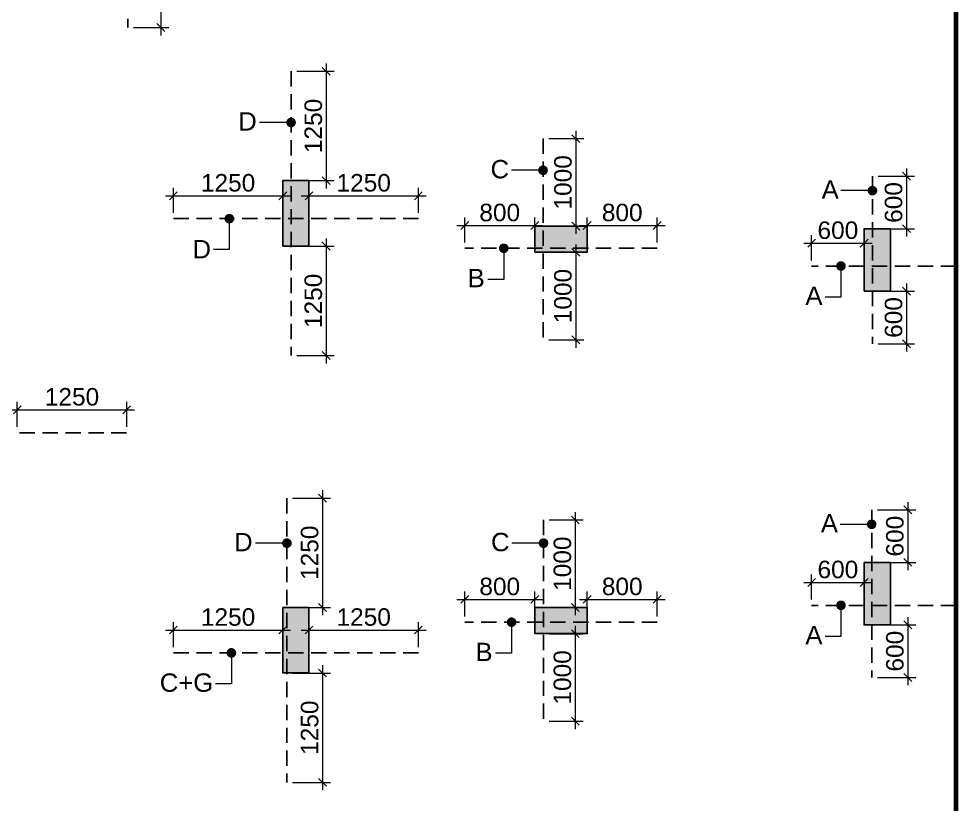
# Model space of a CAD drawing. Header units: millimetres. Extents: x 1123469 to 1752051, y -126924 to 196924.
# Drawn here: x 1529962 to 1540699, y 133489 to 142469 of the extents above; entities that cross this region are included whole.
import ezdxf

# ---------------------------------------------------------------- set-up
doc = ezdxf.new("R2010")
doc.units = ezdxf.units.MM
doc.header["$LTSCALE"] = 500
doc.header["$MEASUREMENT"] = 0
doc.header["$PDMODE"] = 34
doc.linetypes.add('CONTINOUS', pattern=[0])
doc.linetypes.add('HIDDEN', pattern=[0.375, 0.25, -0.125])
doc.layers.get('Defpoints').update_dxf_attribs({"lineweight": 0})
for name, color, linetype, lineweight in [('ARWO', 1, 'Continuous', 18), ('CUT OUT', 1, 'Continuous', 13), ('FOOTING', 1, 'Continuous', 15), ('TOWER COL HATCH', 253, 'Continuous', 20)]:
    doc.layers.add(name, color=color, linetype=linetype, lineweight=lineweight)
for name, color, linetype in [('COL. DIM', 3, 'Continuous'), ('reinf.', 4, 'Continuous'), ('TEXT 1', 1, 'Continuous'), ('TOWER AREA COLUMN.', 6, 'Continuous')]:
    doc.layers.add(name, color=color, linetype=linetype)
doc.styles.add('3mm', font='arial.ttf')
doc.dimstyles.new('PARAMVEER', dxfattribs={"dimtxt": 200, "dimasz": 100, "dimexe": 0, "dimexo": 25, "dimgap": 10, "dimtad": 1, "dimdec": 0, "dimrnd": 5, "dimzin": 0, "dimdsep": 46, "dimtxsty": '3mm', "dimblk": 'OBLIQUE', "dimcen": 0.09, "dimdle": 75, "dimclrd": 1, "dimclre": 1, "dimclrt": 3, "dimadec": 0, "dimazin": 0, "dimtfac": 1, "dimtdec": 0, "dimtmove": 1, "dimatfit": 3, "dimfxl": 100, "dimtolj": 1, "dimtzin": 0, "dimlwd": 18, "dimlwe": 5, "dimarcsym": 0})
doc.dimstyles.new('PARAMVEER BEAM', dxfattribs={"dimtxt": 200, "dimasz": 100, "dimexe": 0, "dimexo": 0, "dimgap": 10, "dimtad": 1, "dimdec": 0, "dimzin": 0, "dimdsep": 46, "dimtxsty": '3mm', "dimblk": 'ARCHTICK', "dimcen": 0.09, "dimdle": 75, "dimclrd": 1, "dimclre": 1, "dimclrt": 3, "dimadec": 0, "dimazin": 0, "dimtfac": 1, "dimtdec": 0, "dimtmove": 1, "dimatfit": 3, "dimfxl": 100, "dimtolj": 1, "dimtzin": 0, "dimlwd": 18, "dimlwe": 5, "dimarcsym": 0})

# ---------------------------------------------------------------- blocks, each defined once
blk = doc.blocks.new('3tgra')
at = {"layer": 'TOWER COL HATCH'}
h = blk.add_hatch(color=253, dxfattribs=at)
h.dxf.hatch_style = 1
h.paths.add_polyline_path([(1372586, 76847), (1372286, 76847), (1372286, 77597), (1372586, 77597)])
h = blk.add_hatch(color=253, dxfattribs=at)
h.dxf.hatch_style = 1
h.paths.add_polyline_path([(1365941, 76332), (1365641, 76332), (1365641, 77047), (1365941, 77047)])
h = blk.add_hatch(color=253, dxfattribs=at)
h.dxf.hatch_style = 1
h.paths.add_polyline_path([(1369706, 76777), (1369706, 77077), (1369106, 77077), (1369106, 76777)])
h = blk.add_hatch(color=253, dxfattribs=at)
h.dxf.hatch_style = 1
h.paths.add_polyline_path([(1365941, 73232), (1365641, 73232), (1365641, 72517), (1365941, 72517)])
h = blk.add_hatch(color=253, dxfattribs=at)
h.dxf.hatch_style = 1
h.paths.add_polyline_path([(1369706, 72417), (1369706, 72717), (1369106, 72717), (1369106, 72417)])
h = blk.add_hatch(color=253, dxfattribs=at)
h.dxf.hatch_style = 1
h.paths.add_polyline_path([(1372586, 72717), (1372286, 72717), (1372286, 71967), (1372586, 71967)])
at = {"layer": 'TOWER AREA COLUMN.', "color": 4}
for points in [[(1372586, 76847), (1372286, 76847), (1372286, 77597), (1372586, 77597)], [(1365941, 76332), (1365641, 76332), (1365641, 77047), (1365941, 77047)], [(1369706, 76777), (1369706, 77077), (1369106, 77077), (1369106, 76777)], [(1365941, 73232), (1365641, 73232), (1365641, 72517), (1365941, 72517)], [(1369706, 72417), (1369706, 72717), (1369106, 72717), (1369106, 72417)], [(1372586, 72717), (1372286, 72717), (1372286, 71967), (1372586, 71967)]]:
    blk.add_lwpolyline(points, close=True, dxfattribs=at)
blk = doc.blocks.new('_Oblique')
at = {"color": 0, "linetype": 'ByBlock', "lineweight": -2}
blk.add_line((-0.5, -0.5), (0.5, 0.5), dxfattribs=at)
blk = doc.blocks.new('*D1007')
at = {"layer": 'COL. DIM', "color": 1, "lineweight": 18, "ltscale": 10, "transparency": 16777216}
blk.add_line((1531585, 143709), (1531585, 142279), dxfattribs=at)
at = {"layer": 'COL. DIM', "color": 1, "linetype": 'CONTINOUS', "lineweight": 5, "ltscale": 10, "transparency": 16777216}
for p, q in [((1531274, 143619), (1531675, 143619)), ((1531274, 142369), (1531675, 142369))]:
    blk.add_line(p, q, dxfattribs=at)
at = {"layer": 'Defpoints', "color": 0, "ltscale": 10, "transparency": 16777216}
for p in [(1531209, 143619), (1531209, 142369), (1531585, 142369)]:
    blk.add_point(p, dxfattribs=at)
at = {"layer": 'COL. DIM', "color": 1, "lineweight": 18, "ltscale": 10, "transparency": 16777216, "xscale": 90, "yscale": 90, "zscale": 90}
for p, rotation in [((1531585, 143619), 90), ((1531585, 142369), 270)]:
    blk.add_blockref('_Oblique', p, dxfattribs=dict(at, rotation=rotation))
at = {"layer": 'COL. DIM', "color": 3, "ltscale": 10, "transparency": 16777216, "insert": (1531438, 142994), "char_height": 200, "attachment_point": 5, "rotation": 90, "style": '3mm'}
blk.add_mtext('\\A1;1250', dxfattribs=at)
blk = doc.blocks.new('*D1011')
at = {"layer": 'COL. DIM', "color": 1, "lineweight": 18, "ltscale": 10, "transparency": 16777216}
blk.add_line((1540108, 139444), (1540108, 138664), dxfattribs=at)
at = {"layer": 'COL. DIM', "color": 1, "linetype": 'CONTINOUS', "lineweight": 5, "ltscale": 10, "transparency": 16777216}
for p, q in [((1539784, 139354), (1540198, 139354)), ((1539784, 138754), (1540198, 138754))]:
    blk.add_line(p, q, dxfattribs=at)
at = {"layer": 'Defpoints', "color": 0, "ltscale": 10, "transparency": 16777216}
for p in [(1539719, 139354), (1539719, 138754), (1540108, 138754)]:
    blk.add_point(p, dxfattribs=at)
at = {"layer": 'COL. DIM', "color": 1, "lineweight": 18, "ltscale": 10, "transparency": 16777216, "xscale": 90, "yscale": 90, "zscale": 90}
for p, rotation in [((1540108, 139354), 90), ((1540108, 138754), 270)]:
    blk.add_blockref('_Oblique', p, dxfattribs=dict(at, rotation=rotation))
at = {"layer": 'COL. DIM', "color": 3, "ltscale": 10, "transparency": 16777216, "insert": (1539961, 139054), "char_height": 200, "attachment_point": 5, "rotation": 90, "style": '3mm'}
blk.add_mtext('\\A1;600', dxfattribs=at)
blk = doc.blocks.new('_ArchTick')
at = {"color": 0, "linetype": 'ByBlock', "const_width": 0.15}
blk.add_lwpolyline([(-0.5, -0.5), (0.5, 0.5)], dxfattribs=at)
blk = doc.blocks.new('*D1012')
at = {"layer": 'COL. DIM', "color": 1, "linetype": 'CONTINOUS', "lineweight": 5, "ltscale": 10, "transparency": 16777216}
for p, q in [((1539024, 139707), (1539024, 139994)), ((1539624, 139707), (1539624, 139994))]:
    blk.add_line(p, q, dxfattribs=at)
at = {"layer": 'COL. DIM', "color": 1, "lineweight": 18, "ltscale": 10, "transparency": 16777216}
blk.add_line((1538934, 139904), (1539714, 139904), dxfattribs=at)
at = {"layer": 'Defpoints', "color": 0, "ltscale": 10, "transparency": 16777216}
for p in [(1539624, 139904), (1539024, 139642), (1539624, 139642)]:
    blk.add_point(p, dxfattribs=at)
at = {"layer": 'COL. DIM', "color": 1, "lineweight": 18, "ltscale": 10, "transparency": 16777216, "xscale": 90, "yscale": 90, "zscale": 90, "rotation": 180}
blk.add_blockref('_Oblique', (1539024, 139904), dxfattribs=at)
at = {"layer": 'COL. DIM', "color": 1, "lineweight": 18, "ltscale": 10, "transparency": 16777216, "xscale": 90, "yscale": 90, "zscale": 90}
blk.add_blockref('_Oblique', (1539624, 139904), dxfattribs=at)
at = {"layer": 'COL. DIM', "color": 3, "ltscale": 10, "transparency": 16777216, "insert": (1539324, 140051), "char_height": 200, "attachment_point": 5, "style": '3mm'}
blk.add_mtext('\\A1;600', dxfattribs=at)
blk = doc.blocks.new('*D1013')
at = {"layer": 'COL. DIM', "color": 1, "linetype": 'CONTINOUS', "lineweight": 5, "ltscale": 10, "transparency": 16777216}
for p, q in [((1539784, 140669), (1540198, 140669)), ((1539784, 140069), (1540198, 140069))]:
    blk.add_line(p, q, dxfattribs=at)
at = {"layer": 'COL. DIM', "color": 1, "lineweight": 18, "ltscale": 10, "transparency": 16777216}
blk.add_line((1540108, 140759), (1540108, 139979), dxfattribs=at)
at = {"layer": 'Defpoints', "color": 0, "ltscale": 10, "transparency": 16777216}
for p in [(1539719, 140669), (1539719, 140069), (1540108, 140069)]:
    blk.add_point(p, dxfattribs=at)
at = {"layer": 'COL. DIM', "color": 1, "lineweight": 18, "ltscale": 10, "transparency": 16777216, "xscale": 90, "yscale": 90, "zscale": 90}
for p, rotation in [((1540108, 140669), 90), ((1540108, 140069), 270)]:
    blk.add_blockref('_Oblique', p, dxfattribs=dict(at, rotation=rotation))
at = {"layer": 'COL. DIM', "color": 3, "ltscale": 10, "transparency": 16777216, "insert": (1539961, 140369), "char_height": 200, "attachment_point": 5, "rotation": 90, "style": '3mm'}
blk.add_mtext('\\A1;600', dxfattribs=at)
blk = doc.blocks.new('*D1014')
at = {"layer": 'COL. DIM', "color": 1, "lineweight": 18, "ltscale": 10, "transparency": 16777216}
blk.add_line((1536329, 139889), (1536329, 138709), dxfattribs=at)
at = {"layer": 'COL. DIM', "color": 1, "linetype": 'CONTINOUS', "lineweight": 5, "ltscale": 10, "transparency": 16777216}
for p, q in [((1536019, 139799), (1536419, 139799)), ((1536019, 138799), (1536419, 138799))]:
    blk.add_line(p, q, dxfattribs=at)
at = {"layer": 'Defpoints', "color": 0, "ltscale": 10, "transparency": 16777216}
for p in [(1535954, 139799), (1535954, 138799), (1536329, 138799)]:
    blk.add_point(p, dxfattribs=at)
at = {"layer": 'COL. DIM', "color": 1, "lineweight": 18, "ltscale": 10, "transparency": 16777216, "xscale": 90, "yscale": 90, "zscale": 90}
for p, rotation in [((1536329, 139799), 90), ((1536329, 138799), 270)]:
    blk.add_blockref('_Oblique', p, dxfattribs=dict(at, rotation=rotation))
at = {"layer": 'COL. DIM', "color": 3, "ltscale": 10, "transparency": 16777216, "insert": (1536182, 139299), "char_height": 200, "attachment_point": 5, "rotation": 90, "style": '3mm'}
blk.add_mtext('\\A1;1000', dxfattribs=at)
blk = doc.blocks.new('*D1015')
at = {"layer": 'COL. DIM', "color": 1, "linetype": 'CONTINOUS', "lineweight": 5, "ltscale": 10, "transparency": 16777216}
for p, q in [((1535059, 139910), (1535059, 140196)), ((1535859, 139910), (1535859, 140196))]:
    blk.add_line(p, q, dxfattribs=at)
at = {"layer": 'COL. DIM', "color": 1, "lineweight": 18, "ltscale": 10, "transparency": 16777216}
blk.add_line((1534969, 140106), (1535949, 140106), dxfattribs=at)
at = {"layer": 'Defpoints', "color": 0, "ltscale": 10, "transparency": 16777216}
for p in [(1535859, 140106), (1535059, 139845), (1535859, 139845)]:
    blk.add_point(p, dxfattribs=at)
at = {"layer": 'COL. DIM', "color": 1, "lineweight": 18, "ltscale": 10, "transparency": 16777216, "xscale": 90, "yscale": 90, "zscale": 90, "rotation": 180}
blk.add_blockref('_Oblique', (1535059, 140106), dxfattribs=at)
at = {"layer": 'COL. DIM', "color": 1, "lineweight": 18, "ltscale": 10, "transparency": 16777216, "xscale": 90, "yscale": 90, "zscale": 90}
blk.add_blockref('_Oblique', (1535859, 140106), dxfattribs=at)
at = {"layer": 'COL. DIM', "color": 3, "ltscale": 10, "transparency": 16777216, "insert": (1535459, 140253), "char_height": 200, "attachment_point": 5, "style": '3mm'}
blk.add_mtext('\\A1;800', dxfattribs=at)
blk = doc.blocks.new('*D1016')
at = {"layer": 'COL. DIM', "color": 1, "linetype": 'CONTINOUS', "lineweight": 5, "ltscale": 10, "transparency": 16777216}
for p, q in [((1536019, 141099), (1536419, 141099)), ((1536019, 140099), (1536419, 140099))]:
    blk.add_line(p, q, dxfattribs=at)
at = {"layer": 'COL. DIM', "color": 1, "lineweight": 18, "ltscale": 10, "transparency": 16777216}
blk.add_line((1536329, 141189), (1536329, 140009), dxfattribs=at)
at = {"layer": 'Defpoints', "color": 0, "ltscale": 10, "transparency": 16777216}
for p in [(1535954, 141099), (1535954, 140099), (1536329, 140099)]:
    blk.add_point(p, dxfattribs=at)
at = {"layer": 'COL. DIM', "color": 1, "lineweight": 18, "ltscale": 10, "transparency": 16777216, "xscale": 90, "yscale": 90, "zscale": 90}
for p, rotation in [((1536329, 141099), 90), ((1536329, 140099), 270)]:
    blk.add_blockref('_Oblique', p, dxfattribs=dict(at, rotation=rotation))
at = {"layer": 'COL. DIM', "color": 3, "ltscale": 10, "transparency": 16777216, "insert": (1536182, 140599), "char_height": 200, "attachment_point": 5, "rotation": 90, "style": '3mm'}
blk.add_mtext('\\A1;1000', dxfattribs=at)
blk = doc.blocks.new('*D1017')
at = {"layer": 'COL. DIM', "color": 1, "lineweight": 18, "ltscale": 10, "transparency": 16777216}
blk.add_line((1533476, 139959), (1533476, 138529), dxfattribs=at)
at = {"layer": 'COL. DIM', "color": 1, "linetype": 'CONTINOUS', "lineweight": 5, "ltscale": 10, "transparency": 16777216}
for p, q in [((1533139, 139869), (1533566, 139869)), ((1533139, 138619), (1533566, 138619))]:
    blk.add_line(p, q, dxfattribs=at)
at = {"layer": 'Defpoints', "color": 0, "ltscale": 10, "transparency": 16777216}
for p in [(1533074, 139869), (1533074, 138619), (1533476, 138619)]:
    blk.add_point(p, dxfattribs=at)
at = {"layer": 'COL. DIM', "color": 1, "lineweight": 18, "ltscale": 10, "transparency": 16777216, "xscale": 90, "yscale": 90, "zscale": 90}
for p, rotation in [((1533476, 139869), 90), ((1533476, 138619), 270)]:
    blk.add_blockref('_Oblique', p, dxfattribs=dict(at, rotation=rotation))
at = {"layer": 'COL. DIM', "color": 3, "ltscale": 10, "transparency": 16777216, "insert": (1533329, 139244), "char_height": 200, "attachment_point": 5, "rotation": 90, "style": '3mm'}
blk.add_mtext('\\A1;1250', dxfattribs=at)
blk = doc.blocks.new('*D1018')
at = {"layer": 'COL. DIM', "color": 1, "lineweight": 18, "ltscale": 10, "transparency": 16777216}
blk.add_line((1531639, 140446), (1533069, 140446), dxfattribs=at)
at = {"layer": 'COL. DIM', "color": 1, "linetype": 'CONTINOUS', "lineweight": 5, "ltscale": 10, "transparency": 16777216}
for p, q in [((1531729, 140249), (1531729, 140536)), ((1532979, 140249), (1532979, 140536))]:
    blk.add_line(p, q, dxfattribs=at)
at = {"layer": 'Defpoints', "color": 0, "ltscale": 10, "transparency": 16777216}
for p in [(1532979, 140446), (1531729, 140184), (1532979, 140184)]:
    blk.add_point(p, dxfattribs=at)
at = {"layer": 'COL. DIM', "color": 1, "lineweight": 18, "ltscale": 10, "transparency": 16777216, "xscale": 90, "yscale": 90, "zscale": 90, "rotation": 180}
blk.add_blockref('_Oblique', (1531729, 140446), dxfattribs=at)
at = {"layer": 'COL. DIM', "color": 1, "lineweight": 18, "ltscale": 10, "transparency": 16777216, "xscale": 90, "yscale": 90, "zscale": 90}
blk.add_blockref('_Oblique', (1532979, 140446), dxfattribs=at)
at = {"layer": 'COL. DIM', "color": 3, "ltscale": 10, "transparency": 16777216, "insert": (1532354, 140593), "char_height": 200, "attachment_point": 5, "style": '3mm'}
blk.add_mtext('\\A1;1250', dxfattribs=at)
blk = doc.blocks.new('*D1019')
at = {"layer": 'COL. DIM', "color": 1, "lineweight": 18, "ltscale": 10, "transparency": 16777216}
blk.add_line((1533476, 141959), (1533476, 140529), dxfattribs=at)
at = {"layer": 'COL. DIM', "color": 1, "linetype": 'CONTINOUS', "lineweight": 5, "ltscale": 10, "transparency": 16777216}
for p, q in [((1533139, 141869), (1533566, 141869)), ((1533139, 140619), (1533566, 140619))]:
    blk.add_line(p, q, dxfattribs=at)
at = {"layer": 'Defpoints', "color": 0, "ltscale": 10, "transparency": 16777216}
for p in [(1533074, 141869), (1533074, 140619), (1533476, 140619)]:
    blk.add_point(p, dxfattribs=at)
at = {"layer": 'COL. DIM', "color": 1, "lineweight": 18, "ltscale": 10, "transparency": 16777216, "xscale": 90, "yscale": 90, "zscale": 90}
for p, rotation in [((1533476, 141869), 90), ((1533476, 140619), 270)]:
    blk.add_blockref('_Oblique', p, dxfattribs=dict(at, rotation=rotation))
at = {"layer": 'COL. DIM', "color": 3, "ltscale": 10, "transparency": 16777216, "insert": (1533329, 141244), "char_height": 200, "attachment_point": 5, "rotation": 90, "style": '3mm'}
blk.add_mtext('\\A1;1250', dxfattribs=at)
blk = doc.blocks.new('*D1020')
at = {"layer": 'COL. DIM', "color": 1, "linetype": 'CONTINOUS', "lineweight": 5, "ltscale": 10, "transparency": 16777216}
for p, q in [((1536459, 139910), (1536459, 140196)), ((1537259, 139910), (1537259, 140196))]:
    blk.add_line(p, q, dxfattribs=at)
at = {"layer": 'COL. DIM', "color": 1, "lineweight": 18, "ltscale": 10, "transparency": 16777216}
blk.add_line((1536369, 140106), (1537349, 140106), dxfattribs=at)
at = {"layer": 'Defpoints', "color": 0, "ltscale": 10, "transparency": 16777216}
for p in [(1537259, 140106), (1536459, 139845), (1537259, 139845)]:
    blk.add_point(p, dxfattribs=at)
at = {"layer": 'COL. DIM', "color": 1, "lineweight": 18, "ltscale": 10, "transparency": 16777216, "xscale": 90, "yscale": 90, "zscale": 90, "rotation": 180}
blk.add_blockref('_Oblique', (1536459, 140106), dxfattribs=at)
at = {"layer": 'COL. DIM', "color": 1, "lineweight": 18, "ltscale": 10, "transparency": 16777216, "xscale": 90, "yscale": 90, "zscale": 90}
blk.add_blockref('_Oblique', (1537259, 140106), dxfattribs=at)
at = {"layer": 'COL. DIM', "color": 3, "ltscale": 10, "transparency": 16777216, "insert": (1536859, 140253), "char_height": 200, "attachment_point": 5, "style": '3mm'}
blk.add_mtext('\\A1;800', dxfattribs=at)
blk = doc.blocks.new('*D1021')
at = {"layer": 'COL. DIM', "color": 1, "lineweight": 18, "ltscale": 10, "transparency": 16777216}
blk.add_line((1533189, 140446), (1534619, 140446), dxfattribs=at)
at = {"layer": 'COL. DIM', "color": 1, "linetype": 'CONTINOUS', "lineweight": 5, "ltscale": 10, "transparency": 16777216}
for p, q in [((1533279, 140249), (1533279, 140536)), ((1534529, 140249), (1534529, 140536))]:
    blk.add_line(p, q, dxfattribs=at)
at = {"layer": 'Defpoints', "color": 0, "ltscale": 10, "transparency": 16777216}
for p in [(1534529, 140446), (1533279, 140184), (1534529, 140184)]:
    blk.add_point(p, dxfattribs=at)
at = {"layer": 'COL. DIM', "color": 1, "lineweight": 18, "ltscale": 10, "transparency": 16777216, "xscale": 90, "yscale": 90, "zscale": 90, "rotation": 180}
blk.add_blockref('_Oblique', (1533279, 140446), dxfattribs=at)
at = {"layer": 'COL. DIM', "color": 1, "lineweight": 18, "ltscale": 10, "transparency": 16777216, "xscale": 90, "yscale": 90, "zscale": 90}
blk.add_blockref('_Oblique', (1534529, 140446), dxfattribs=at)
at = {"layer": 'COL. DIM', "color": 3, "ltscale": 10, "transparency": 16777216, "insert": (1533904, 140593), "char_height": 200, "attachment_point": 5, "style": '3mm'}
blk.add_mtext('\\A1;1250', dxfattribs=at)
blk = doc.blocks.new('*D1028')
at = {"layer": 'COL. DIM', "color": 1, "linetype": 'CONTINOUS', "lineweight": 5, "ltscale": 10, "transparency": 16777216}
for p, q in [((1529945, 137802), (1529945, 138089)), ((1531195, 137802), (1531195, 138089))]:
    blk.add_line(p, q, dxfattribs=at)
at = {"layer": 'COL. DIM', "color": 1, "lineweight": 18, "ltscale": 10, "transparency": 16777216}
blk.add_line((1529855, 137999), (1531285, 137999), dxfattribs=at)
at = {"layer": 'Defpoints', "color": 0, "ltscale": 10, "transparency": 16777216}
for p in [(1531195, 137999), (1529945, 137737), (1531195, 137737)]:
    blk.add_point(p, dxfattribs=at)
at = {"layer": 'COL. DIM', "color": 1, "lineweight": 18, "ltscale": 10, "transparency": 16777216, "xscale": 90, "yscale": 90, "zscale": 90, "rotation": 180}
blk.add_blockref('_Oblique', (1529945, 137999), dxfattribs=at)
at = {"layer": 'COL. DIM', "color": 1, "lineweight": 18, "ltscale": 10, "transparency": 16777216, "xscale": 90, "yscale": 90, "zscale": 90}
blk.add_blockref('_Oblique', (1531195, 137999), dxfattribs=at)
at = {"layer": 'COL. DIM', "color": 3, "ltscale": 10, "transparency": 16777216, "insert": (1530570, 138146), "char_height": 200, "attachment_point": 5, "style": '3mm'}
blk.add_mtext('\\A1;1250', dxfattribs=at)
blk = doc.blocks.new('*D1029')
at = {"layer": 'COL. DIM', "color": 1, "lineweight": 18, "ltscale": 10, "transparency": 16777216}
blk.add_line((1540123, 135629), (1540123, 134849), dxfattribs=at)
at = {"layer": 'COL. DIM', "color": 1, "linetype": 'CONTINOUS', "lineweight": 5, "ltscale": 10, "transparency": 16777216}
for p, q in [((1539775, 135539), (1540213, 135539)), ((1539775, 134939), (1540213, 134939))]:
    blk.add_line(p, q, dxfattribs=at)
at = {"layer": 'Defpoints', "color": 0, "ltscale": 10, "transparency": 16777216}
for p in [(1539710, 135539), (1539710, 134939), (1540123, 134939)]:
    blk.add_point(p, dxfattribs=at)
at = {"layer": 'COL. DIM', "color": 1, "lineweight": 18, "ltscale": 10, "transparency": 16777216, "xscale": 90, "yscale": 90, "zscale": 90}
for p, rotation in [((1540123, 135539), 90), ((1540123, 134939), 270)]:
    blk.add_blockref('_Oblique', p, dxfattribs=dict(at, rotation=rotation))
at = {"layer": 'COL. DIM', "color": 3, "ltscale": 10, "transparency": 16777216, "insert": (1539976, 135239), "char_height": 200, "attachment_point": 5, "rotation": 90, "style": '3mm'}
blk.add_mtext('\\A1;600', dxfattribs=at)
blk = doc.blocks.new('*D1030')
at = {"layer": 'COL. DIM', "color": 1, "linetype": 'CONTINOUS', "lineweight": 5, "ltscale": 10, "transparency": 16777216}
for p, q in [((1539024, 135828), (1539024, 136115)), ((1539624, 135828), (1539624, 136115))]:
    blk.add_line(p, q, dxfattribs=at)
at = {"layer": 'COL. DIM', "color": 1, "lineweight": 18, "ltscale": 10, "transparency": 16777216}
blk.add_line((1538934, 136025), (1539714, 136025), dxfattribs=at)
at = {"layer": 'Defpoints', "color": 0, "ltscale": 10, "transparency": 16777216}
for p in [(1539624, 136025), (1539024, 135763), (1539624, 135763)]:
    blk.add_point(p, dxfattribs=at)
at = {"layer": 'COL. DIM', "color": 1, "lineweight": 18, "ltscale": 10, "transparency": 16777216, "xscale": 90, "yscale": 90, "zscale": 90, "rotation": 180}
blk.add_blockref('_Oblique', (1539024, 136025), dxfattribs=at)
at = {"layer": 'COL. DIM', "color": 1, "lineweight": 18, "ltscale": 10, "transparency": 16777216, "xscale": 90, "yscale": 90, "zscale": 90}
blk.add_blockref('_Oblique', (1539624, 136025), dxfattribs=at)
at = {"layer": 'COL. DIM', "color": 3, "ltscale": 10, "transparency": 16777216, "insert": (1539324, 136172), "char_height": 200, "attachment_point": 5, "style": '3mm'}
blk.add_mtext('\\A1;600', dxfattribs=at)
blk = doc.blocks.new('*D1031')
at = {"layer": 'COL. DIM', "color": 1, "lineweight": 18, "ltscale": 10, "transparency": 16777216}
blk.add_line((1540123, 136944), (1540123, 136164), dxfattribs=at)
at = {"layer": 'COL. DIM', "color": 1, "linetype": 'CONTINOUS', "lineweight": 5, "ltscale": 10, "transparency": 16777216}
for p, q in [((1539775, 136854), (1540213, 136854)), ((1539775, 136254), (1540213, 136254))]:
    blk.add_line(p, q, dxfattribs=at)
at = {"layer": 'Defpoints', "color": 0, "ltscale": 10, "transparency": 16777216}
for p in [(1539710, 136854), (1539710, 136254), (1540123, 136254)]:
    blk.add_point(p, dxfattribs=at)
at = {"layer": 'COL. DIM', "color": 1, "lineweight": 18, "ltscale": 10, "transparency": 16777216, "xscale": 90, "yscale": 90, "zscale": 90}
for p, rotation in [((1540123, 136854), 90), ((1540123, 136254), 270)]:
    blk.add_blockref('_Oblique', p, dxfattribs=dict(at, rotation=rotation))
at = {"layer": 'COL. DIM', "color": 3, "ltscale": 10, "transparency": 16777216, "insert": (1539976, 136554), "char_height": 200, "attachment_point": 5, "rotation": 90, "style": '3mm'}
blk.add_mtext('\\A1;600', dxfattribs=at)
blk = doc.blocks.new('*D1032')
at = {"layer": 'COL. DIM', "color": 1, "lineweight": 18, "ltscale": 10, "transparency": 16777216}
blk.add_line((1536323, 135529), (1536323, 134349), dxfattribs=at)
at = {"layer": 'COL. DIM', "color": 1, "linetype": 'CONTINOUS', "lineweight": 5, "ltscale": 10, "transparency": 16777216}
for p, q in [((1536024, 135439), (1536413, 135439)), ((1536024, 134439), (1536413, 134439))]:
    blk.add_line(p, q, dxfattribs=at)
at = {"layer": 'Defpoints', "color": 0, "ltscale": 10, "transparency": 16777216}
for p in [(1535959, 135439), (1535959, 134439), (1536323, 134439)]:
    blk.add_point(p, dxfattribs=at)
at = {"layer": 'COL. DIM', "color": 1, "lineweight": 18, "ltscale": 10, "transparency": 16777216, "xscale": 90, "yscale": 90, "zscale": 90}
for p, rotation in [((1536323, 135439), 90), ((1536323, 134439), 270)]:
    blk.add_blockref('_Oblique', p, dxfattribs=dict(at, rotation=rotation))
at = {"layer": 'COL. DIM', "color": 3, "ltscale": 10, "transparency": 16777216, "insert": (1536176, 134939), "char_height": 200, "attachment_point": 5, "rotation": 90, "style": '3mm'}
blk.add_mtext('\\A1;1000', dxfattribs=at)
blk = doc.blocks.new('*D1033')
at = {"layer": 'COL. DIM', "color": 1, "lineweight": 18, "ltscale": 10, "transparency": 16777216}
blk.add_line((1534969, 135831), (1535949, 135831), dxfattribs=at)
at = {"layer": 'COL. DIM', "color": 1, "linetype": 'CONTINOUS', "lineweight": 5, "ltscale": 10, "transparency": 16777216}
for p, q in [((1535059, 135635), (1535059, 135921)), ((1535859, 135635), (1535859, 135921))]:
    blk.add_line(p, q, dxfattribs=at)
at = {"layer": 'Defpoints', "color": 0, "ltscale": 10, "transparency": 16777216}
for p in [(1535859, 135831), (1535059, 135570), (1535859, 135570)]:
    blk.add_point(p, dxfattribs=at)
at = {"layer": 'COL. DIM', "color": 1, "lineweight": 18, "ltscale": 10, "transparency": 16777216, "xscale": 90, "yscale": 90, "zscale": 90, "rotation": 180}
blk.add_blockref('_Oblique', (1535059, 135831), dxfattribs=at)
at = {"layer": 'COL. DIM', "color": 1, "lineweight": 18, "ltscale": 10, "transparency": 16777216, "xscale": 90, "yscale": 90, "zscale": 90}
blk.add_blockref('_Oblique', (1535859, 135831), dxfattribs=at)
at = {"layer": 'COL. DIM', "color": 3, "ltscale": 10, "transparency": 16777216, "insert": (1535459, 135978), "char_height": 200, "attachment_point": 5, "style": '3mm'}
blk.add_mtext('\\A1;800', dxfattribs=at)
blk = doc.blocks.new('*D1034')
at = {"layer": 'COL. DIM', "color": 1, "lineweight": 18, "ltscale": 10, "transparency": 16777216}
blk.add_line((1536323, 136829), (1536323, 135649), dxfattribs=at)
at = {"layer": 'COL. DIM', "color": 1, "linetype": 'CONTINOUS', "lineweight": 5, "ltscale": 10, "transparency": 16777216}
for p, q in [((1536024, 136739), (1536413, 136739)), ((1536024, 135739), (1536413, 135739))]:
    blk.add_line(p, q, dxfattribs=at)
at = {"layer": 'Defpoints', "color": 0, "ltscale": 10, "transparency": 16777216}
for p in [(1535959, 136739), (1535959, 135739), (1536323, 135739)]:
    blk.add_point(p, dxfattribs=at)
at = {"layer": 'COL. DIM', "color": 1, "lineweight": 18, "ltscale": 10, "transparency": 16777216, "xscale": 90, "yscale": 90, "zscale": 90}
for p, rotation in [((1536323, 136739), 90), ((1536323, 135739), 270)]:
    blk.add_blockref('_Oblique', p, dxfattribs=dict(at, rotation=rotation))
at = {"layer": 'COL. DIM', "color": 3, "ltscale": 10, "transparency": 16777216, "insert": (1536176, 136239), "char_height": 200, "attachment_point": 5, "rotation": 90, "style": '3mm'}
blk.add_mtext('\\A1;1000', dxfattribs=at)
blk = doc.blocks.new('*D1035')
at = {"layer": 'COL. DIM', "color": 1, "lineweight": 18, "ltscale": 10, "transparency": 16777216}
blk.add_line((1536369, 135831), (1537349, 135831), dxfattribs=at)
at = {"layer": 'COL. DIM', "color": 1, "linetype": 'CONTINOUS', "lineweight": 5, "ltscale": 10, "transparency": 16777216}
for p, q in [((1536459, 135635), (1536459, 135921)), ((1537259, 135635), (1537259, 135921))]:
    blk.add_line(p, q, dxfattribs=at)
at = {"layer": 'Defpoints', "color": 0, "ltscale": 10, "transparency": 16777216}
for p in [(1537259, 135831), (1536459, 135570), (1537259, 135570)]:
    blk.add_point(p, dxfattribs=at)
at = {"layer": 'COL. DIM', "color": 1, "lineweight": 18, "ltscale": 10, "transparency": 16777216, "xscale": 90, "yscale": 90, "zscale": 90, "rotation": 180}
blk.add_blockref('_Oblique', (1536459, 135831), dxfattribs=at)
at = {"layer": 'COL. DIM', "color": 1, "lineweight": 18, "ltscale": 10, "transparency": 16777216, "xscale": 90, "yscale": 90, "zscale": 90}
blk.add_blockref('_Oblique', (1537259, 135831), dxfattribs=at)
at = {"layer": 'COL. DIM', "color": 3, "ltscale": 10, "transparency": 16777216, "insert": (1536859, 135978), "char_height": 200, "attachment_point": 5, "style": '3mm'}
blk.add_mtext('\\A1;800', dxfattribs=at)
blk = doc.blocks.new('*D1036')
at = {"layer": 'COL. DIM', "color": 1, "lineweight": 18, "ltscale": 10, "transparency": 16777216}
blk.add_line((1533434, 135079), (1533434, 133649), dxfattribs=at)
at = {"layer": 'COL. DIM', "color": 1, "linetype": 'CONTINOUS', "lineweight": 5, "ltscale": 10, "transparency": 16777216}
for p, q in [((1533091, 134989), (1533524, 134989)), ((1533091, 133739), (1533524, 133739))]:
    blk.add_line(p, q, dxfattribs=at)
at = {"layer": 'Defpoints', "color": 0, "ltscale": 10, "transparency": 16777216}
for p in [(1533026, 134989), (1533026, 133739), (1533434, 133739)]:
    blk.add_point(p, dxfattribs=at)
at = {"layer": 'COL. DIM', "color": 1, "lineweight": 18, "ltscale": 10, "transparency": 16777216, "xscale": 90, "yscale": 90, "zscale": 90}
for p, rotation in [((1533434, 134989), 90), ((1533434, 133739), 270)]:
    blk.add_blockref('_Oblique', p, dxfattribs=dict(at, rotation=rotation))
at = {"layer": 'COL. DIM', "color": 3, "ltscale": 10, "transparency": 16777216, "insert": (1533287, 134364), "char_height": 200, "attachment_point": 5, "rotation": 90, "style": '3mm'}
blk.add_mtext('\\A1;1250', dxfattribs=at)
blk = doc.blocks.new('*D1037')
at = {"layer": 'COL. DIM', "color": 1, "linetype": 'CONTINOUS', "lineweight": 5, "ltscale": 10, "transparency": 16777216}
for p, q in [((1531729, 135284), (1531729, 135571)), ((1532979, 135284), (1532979, 135571))]:
    blk.add_line(p, q, dxfattribs=at)
at = {"layer": 'COL. DIM', "color": 1, "lineweight": 18, "ltscale": 10, "transparency": 16777216}
blk.add_line((1531639, 135481), (1533069, 135481), dxfattribs=at)
at = {"layer": 'Defpoints', "color": 0, "ltscale": 10, "transparency": 16777216}
for p in [(1532979, 135481), (1531729, 135219), (1532979, 135219)]:
    blk.add_point(p, dxfattribs=at)
at = {"layer": 'COL. DIM', "color": 1, "lineweight": 18, "ltscale": 10, "transparency": 16777216, "xscale": 90, "yscale": 90, "zscale": 90, "rotation": 180}
blk.add_blockref('_Oblique', (1531729, 135481), dxfattribs=at)
at = {"layer": 'COL. DIM', "color": 1, "lineweight": 18, "ltscale": 10, "transparency": 16777216, "xscale": 90, "yscale": 90, "zscale": 90}
blk.add_blockref('_Oblique', (1532979, 135481), dxfattribs=at)
at = {"layer": 'COL. DIM', "color": 3, "ltscale": 10, "transparency": 16777216, "insert": (1532354, 135628), "char_height": 200, "attachment_point": 5, "style": '3mm'}
blk.add_mtext('\\A1;1250', dxfattribs=at)
blk = doc.blocks.new('*D1038')
at = {"layer": 'COL. DIM', "color": 1, "lineweight": 18, "ltscale": 10, "transparency": 16777216}
blk.add_line((1533434, 137079), (1533434, 135649), dxfattribs=at)
at = {"layer": 'COL. DIM', "color": 1, "linetype": 'CONTINOUS', "lineweight": 5, "ltscale": 10, "transparency": 16777216}
for p, q in [((1533091, 136989), (1533524, 136989)), ((1533091, 135739), (1533524, 135739))]:
    blk.add_line(p, q, dxfattribs=at)
at = {"layer": 'Defpoints', "color": 0, "ltscale": 10, "transparency": 16777216}
for p in [(1533026, 136989), (1533026, 135739), (1533434, 135739)]:
    blk.add_point(p, dxfattribs=at)
at = {"layer": 'COL. DIM', "color": 1, "lineweight": 18, "ltscale": 10, "transparency": 16777216, "xscale": 90, "yscale": 90, "zscale": 90}
for p, rotation in [((1533434, 136989), 90), ((1533434, 135739), 270)]:
    blk.add_blockref('_Oblique', p, dxfattribs=dict(at, rotation=rotation))
at = {"layer": 'COL. DIM', "color": 3, "ltscale": 10, "transparency": 16777216, "insert": (1533287, 136364), "char_height": 200, "attachment_point": 5, "rotation": 90, "style": '3mm'}
blk.add_mtext('\\A1;1250', dxfattribs=at)
blk = doc.blocks.new('*D1039')
at = {"layer": 'COL. DIM', "color": 1, "linetype": 'CONTINOUS', "lineweight": 5, "ltscale": 10, "transparency": 16777216}
for p, q in [((1533279, 135284), (1533279, 135571)), ((1534529, 135284), (1534529, 135571))]:
    blk.add_line(p, q, dxfattribs=at)
at = {"layer": 'COL. DIM', "color": 1, "lineweight": 18, "ltscale": 10, "transparency": 16777216}
blk.add_line((1533189, 135481), (1534619, 135481), dxfattribs=at)
at = {"layer": 'Defpoints', "color": 0, "ltscale": 10, "transparency": 16777216}
for p in [(1534529, 135481), (1533279, 135219), (1534529, 135219)]:
    blk.add_point(p, dxfattribs=at)
at = {"layer": 'COL. DIM', "color": 1, "lineweight": 18, "ltscale": 10, "transparency": 16777216, "xscale": 90, "yscale": 90, "zscale": 90, "rotation": 180}
blk.add_blockref('_Oblique', (1533279, 135481), dxfattribs=at)
at = {"layer": 'COL. DIM', "color": 1, "lineweight": 18, "ltscale": 10, "transparency": 16777216, "xscale": 90, "yscale": 90, "zscale": 90}
blk.add_blockref('_Oblique', (1534529, 135481), dxfattribs=at)
at = {"layer": 'COL. DIM', "color": 3, "ltscale": 10, "transparency": 16777216, "insert": (1533904, 135628), "char_height": 200, "attachment_point": 5, "style": '3mm'}
blk.add_mtext('\\A1;1250', dxfattribs=at)

msp = doc.modelspace()

# ---------------------------------------------------------------- linework, layer by layer
at = {"layer": 'FOOTING', "color": 3, "ltscale": 10, "const_width": 50}
msp.add_lwpolyline([(1488324.2, 155194.2), (1515064.2, 155194.2), (1515064.2, 156599.2), (1516759.3, 156599.2), (1516759.3, 157414.1), (1520709.3, 157414.1), (1520709.3, 158914.1), (1529584.3, 158914.1), (1529584.3, 148629.4), (1540674.2, 148629.4), (1540674.2, 126979.3), (1532119.2, 126979.3)], dxfattribs=at)
at = {"layer": 'reinf.', "color": 4, "linetype": 'HIDDEN', "ltscale": 1.4}
for p, q in [((1531208.6, 145619.4), (1531208.6, 142369.4)), ((1533074, 141869.4), (1533074, 138619.4)), ((1535953.9, 141099.4), (1535953.9, 138799.4)), ((1539718.9, 140669.4), (1539718.9, 138754.4)), ((1534529.3, 140184.3), (1531729.3, 140184.3)), ((1537259.2, 139844.8), (1535059.2, 139844.8)), ((1540674.2, 139642.4), (1539024.2, 139642.4)), ((1531194.6, 137737.1), (1528094.6, 137737.1)), ((1533026.4, 136989.3), (1533026.4, 133739.3)), ((1539710.2, 136854.3), (1539710.2, 134939.3)), ((1535959.4, 136739.3), (1535959.4, 134439.3)), ((1540674.2, 135763.1), (1539024.2, 135763.1)), ((1537259.2, 135569.7), (1535059.2, 135569.7)), ((1534529.3, 135219.4), (1531729.3, 135219.4))]:
    msp.add_line(p, q, dxfattribs=at)

# ---------------------------------------------------------------- block references
at = {"layer": 'CUT OUT', "color": 4, "xscale": -1}
msp.add_blockref('3tgra', (2905564.9, 63022.5), dxfattribs=at)

# ---------------------------------------------------------------- texts
at = {"layer": 'TEXT 1', "color": 2, "linetype": 'ByBlock', "style": '3mm'}
for s, p in [('D', (1532470.2, 141191.1, -0.1)), ('C', (1535354.1, 140645, -0.1)), ('A', (1539138.3, 140411.8, -0.1)), ('D', (1531947.8, 139730, -0.1)), ('B', (1535092.3, 139400.2, -0.1)), ('A', (1538952.3, 139197.7, -0.1)), ('A', (1539129.6, 136596.7, -0.1)), ('D', (1532422.6, 136381.7, -0.1)), ('C', (1535359.6, 136381.7, -0.1)), ('A', (1538952.3, 135318.5, -0.1)), ('B', (1535181.4, 135125, -0.1)), ('C+G', (1531572.9, 134774.8, -0.1))]:
    msp.add_text(s, height=210, dxfattribs=at).set_placement(p)

# ---------------------------------------------------------------- dimensions: what is measured, and where the dimension line sits
at = {"layer": 'COL. DIM', "color": 6, "ltscale": 10}
for base, p1, p2, angle, picture, middle in [((1531585.1, 142369.4), (1531208.6, 143619.4), (1531208.6, 142369.4), 90, '*D1007', (1531438, 142994.4)), ((1533475.8, 140619.4), (1533074, 141869.4), (1533074, 140619.4), 90, '*D1019', (1533328.7, 141244.4)), ((1536328.9, 140099.4), (1535953.9, 141099.4), (1535953.9, 140099.4), 90, '*D1016', (1536181.8, 140599.4)), ((1532979.3, 140445.8), (1531729.3, 140184.3), (1532979.3, 140184.3), 0, '*D1018', (1532354.3, 140592.9)), ((1534529.3, 140445.8), (1533279.3, 140184.3), (1534529.3, 140184.3), 0, '*D1021', (1533904.3, 140592.9)), ((1540108.2, 140069.4), (1539718.9, 140669.4), (1539718.9, 140069.4), 90, '*D1013', (1539961.1, 140369.4)), ((1535859.2, 140106.3), (1535059.2, 139844.8), (1535859.2, 139844.8), 0, '*D1015', (1535459.2, 140253.4)), ((1537259.2, 140106.3), (1536459.2, 139844.8), (1537259.2, 139844.8), 0, '*D1020', (1536859.2, 140253.4)), ((1533475.8, 138619.4), (1533074, 139869.4), (1533074, 138619.4), 90, '*D1017', (1533328.7, 139244.4)), ((1536328.9, 138799.4), (1535953.9, 139799.4), (1535953.9, 138799.4), 90, '*D1014', (1536181.8, 139299.4)), ((1540108.2, 138754.4), (1539718.9, 139354.4), (1539718.9, 138754.4), 90, '*D1011', (1539961.1, 139054.4)), ((1532979.3, 135480.9), (1531729.3, 135219.4), (1532979.3, 135219.4), 0, '*D1037', (1532354.3, 135628)), ((1534529.3, 135480.9), (1533279.3, 135219.4), (1534529.3, 135219.4), 0, '*D1039', (1533904.3, 135628)), ((1540122.7, 134939.3), (1539710.2, 135539.3), (1539710.2, 134939.3), 90, '*D1029', (1539975.6, 135239.3)), ((1536322.9, 134439.3), (1535959.4, 135439.3), (1535959.4, 134439.3), 90, '*D1032', (1536175.8, 134939.3)), ((1533434.5, 133739.3), (1533026.4, 134989.3), (1533026.4, 133739.3), 90, '*D1036', (1533287.4, 134364.3))]:
    dim = msp.add_linear_dim(base=base, p1=p1, p2=p2, angle=angle, dimstyle='PARAMVEER', override={"dimasz": 90, "dimexe": 90, "dimexo": 65, "dimgap": 45, "dimpost": '\\X', "dimdle": 90, "dimfxl": 0.18, "dimarcsym": 1}, dxfattribs=at)
    dim.commit()
    dim.dimension.update_dxf_attribs({"geometry": picture, "text_midpoint": middle})
for base, p1, p2, picture, middle in [((1539624.2, 139903.9), (1539024.2, 139642.4), (1539624.2, 139642.4), '*D1012', (1539324.2, 140051)), ((1531194.6, 137998.6), (1529944.6, 137737.1), (1531194.6, 137737.1), '*D1028', (1530569.6, 138145.7)), ((1539624.2, 136024.6), (1539024.2, 135763.1), (1539624.2, 135763.1), '*D1030', (1539324.2, 136171.7)), ((1535859.2, 135831.2), (1535059.2, 135569.7), (1535859.2, 135569.7), '*D1033', (1535459.2, 135978.3)), ((1537259.2, 135831.2), (1536459.2, 135569.7), (1537259.2, 135569.7), '*D1035', (1536859.2, 135978.3))]:
    dim = msp.add_linear_dim(base=base, p1=p1, p2=p2, dimstyle='PARAMVEER', override={"dimasz": 90, "dimexe": 90, "dimexo": 65, "dimgap": 45, "dimpost": '\\X', "dimdle": 90, "dimfxl": 0.18, "dimarcsym": 1}, dxfattribs=at)
    dim.commit()
    dim.dimension.update_dxf_attribs({"geometry": picture, "text_midpoint": middle})
for base, p1, p2, picture, middle in [((1533434.5, 135739.3), (1533026.4, 136989.3), (1533026.4, 135739.3), '*D1038', (1533434.5, 136364.3)), ((1540122.7, 136254.3), (1539710.2, 136854.3), (1539710.2, 136254.3), '*D1031', (1540122.7, 136554.3)), ((1536322.9, 135739.3), (1535959.4, 136739.3), (1535959.4, 135739.3), '*D1034', (1536322.9, 136239.3))]:
    dim = msp.add_linear_dim(base=base, p1=p1, p2=p2, angle=90, dimstyle='PARAMVEER', override={"dimasz": 90, "dimexe": 90, "dimexo": 65, "dimgap": 45, "dimpost": '\\X', "dimdle": 90, "dimfxl": 0.18, "dimarcsym": 1}, dxfattribs=at)
    dim.commit()
    dim.dimension.update_dxf_attribs({"geometry": picture, "text_midpoint": middle, "dimtype": 160})

# ---------------------------------------------------------------- leaders
at = {"layer": 'ARWO', "color": 1}
for points in [[(1533074, 141283.5), (1532713.5, 141283.5)], [(1535953.9, 140737.3), (1535593.4, 140737.3)], [(1539718.9, 140504.2), (1539358.4, 140504.2)], [(1532368.2, 140184.3), (1532368.2, 139829.5), (1532185.7, 139829.5)], [(1535505, 139844.8), (1535505, 139490), (1535322.6, 139490)], [(1539359.1, 139642.4), (1539359.1, 139287.6), (1539176.7, 139287.6)], [(1539710.2, 136689), (1539349.8, 136689)], [(1533026.4, 136474), (1532665.9, 136474)], [(1535959.4, 136474), (1535598.9, 136474)], [(1539359.1, 135763.1), (1539359.1, 135408.3), (1539176.7, 135408.3)], [(1535594.1, 135569.7), (1535594.1, 135214.9), (1535411.7, 135214.9)], [(1532391.8, 135219.4), (1532391.8, 134864.6), (1532209.3, 134864.6)]]:
    msp.add_leader(points, dimstyle='PARAMVEER BEAM', override={"dimasz": 110, "dimtad": 0, "dimldrblk": 'Dot', "dimfxl": 0, "dimarcsym": 1}, dxfattribs=at)

doc.saveas('drawing.dxf')
